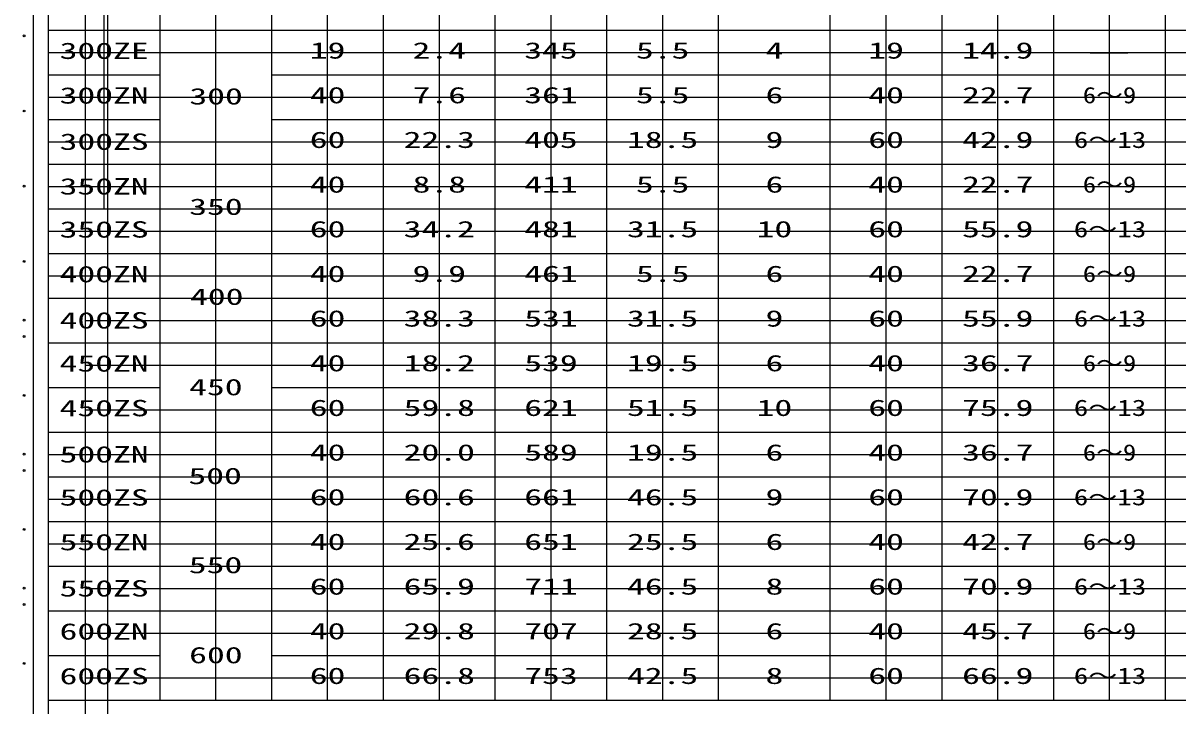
# Model space of a CAD drawing. Units: millimetres on the paper. Extents: x -420 to 420, y -297 to 297.
# Drawn here: x 136.8 to 291.8, y -69 to 22.7 of the extents above; entities that cross this region are included whole.
import ezdxf
from ezdxf.enums import TextEntityAlignment as Align

# ---------------------------------------------------------------- set-up
doc = ezdxf.new("R2010")
doc.units = ezdxf.units.MM
for name, color, linetype in [('0-0', 7, 'Continuous'), ('0-3_HOJO', 6, 'Continuous'), ('0-4_HWAKU', 7, 'Continuous'), ('0-7_MOJI', 7, 'Continuous'), ('0-A_WAKU', 7, 'Continuous'), ('0-E_ZUWAKU', 7, 'Continuous')]:
    doc.layers.add(name, color=color, linetype=linetype)
doc.styles.add('ＭＳ ゴシック', font='')
doc.styles.get('ＭＳ ゴシック').set_extended_font_data('MS Gothic')

msp = doc.modelspace()

# ---------------------------------------------------------------- linework, layer by layer
at = {"layer": '0-0'}
msp.add_line((245.167, -68.2), (245.167, 191.8), dxfattribs=at)
at = {"layer": '0-3_HOJO'}
for p, q in [((138.167, -256.5), (138.167, 249.8)), ((140.167, -256.5), (140.167, 239.8)), ((145.167, -256.5), (145.167, 239.8)), ((148.167, -256.5), (148.167, 239.8)), ((147.667, -2.2), (147.667, 174.8)), ((162.667, -68.2), (162.667, 174.8)), ((177.667, -68.2), (177.667, 174.8)), ((192.667, -68.2), (192.667, 174.8)), ((207.667, -68.2), (207.667, 174.8)), ((222.667, -68.2), (222.667, 174.8)), ((252.667, -68.2), (252.667, 174.8)), ((267.667, -68.2), (267.667, 174.8)), ((282.667, -68.2), (282.667, 174.8)), ((140.167, 18.8), (380.167, 18.8)), ((140.167, 12.8), (380.167, 12.8)), ((140.167, 6.8), (380.167, 6.8)), ((140.167, 3.8), (380.167, 3.8)), ((140.167, 0.8), (380.167, 0.8)), ((140.167, -2.2), (380.167, -2.2)), ((140.167, -5.2), (380.167, -5.2)), ((140.167, -8.2), (380.167, -8.2)), ((140.167, -11.2), (380.167, -11.2)), ((140.167, -14.2), (380.167, -14.2)), ((145.167, -17.2), (370.167, -17.2)), ((145.167, -20.2), (370.167, -20.2)), ((145.167, -23.2), (370.167, -23.2)), ((145.167, -29.2), (370.167, -29.2)), ((140.167, -35.2), (380.167, -35.2)), ((140.167, -38.2), (380.167, -38.2)), ((140.167, -41.2), (380.167, -41.2)), ((140.167, -44.2), (380.167, -44.2)), ((140.167, -47.2), (380.167, -47.2)), ((140.167, -50.2), (380.167, -50.2)), ((145.167, -53.2), (370.167, -53.2)), ((145.167, -56.2), (370.167, -56.2)), ((145.167, -59.2), (370.167, -59.2)), ((145.167, -65.2), (370.167, -65.2))]:
    msp.add_line(p, q, dxfattribs=at)
at = {"layer": '0-4_HWAKU'}
for p, q in [((140.167, -68.2), (140.167, 191.8)), ((155.167, -68.2), (155.167, 191.8)), ((170.167, -68.2), (170.167, 191.8)), ((185.167, -68.2), (185.167, 191.8)), ((200.167, -68.2), (200.167, 191.8)), ((215.167, -68.2), (215.167, 191.8)), ((230.167, -68.2), (230.167, 191.8)), ((260.167, -68.2), (260.167, 191.8)), ((290.167, -68.2), (290.167, 181.8)), ((140.167, 21.8), (395.167, 21.8)), ((280.058, 18.744), (285.129, 18.744)), ((140.167, 15.8), (155.167, 15.8)), ((170.167, 15.8), (395.167, 15.8)), ((140.167, 9.8), (155.167, 9.8)), ((170.167, 9.8), (395.167, 9.8)), ((140.167, 3.8), (155.167, 3.8)), ((155.167, 3.8), (395.167, 3.8)), ((140.167, -2.2), (155.167, -2.2)), ((170.167, -2.2), (395.167, -2.2)), ((140.167, -8.2), (170.167, -8.2)), ((170.167, -8.2), (395.167, -8.2)), ((140.167, -14.2), (155.167, -14.2)), ((170.167, -14.2), (395.167, -14.2)), ((140.167, -20.2), (395.167, -20.2)), ((140.167, -26.2), (155.167, -26.2)), ((170.167, -26.2), (395.167, -26.2)), ((140.167, -32.2), (170.167, -32.2)), ((140.167, -32.2), (395.167, -32.2)), ((215.167, -32.2), (290.167, -32.2)), ((140.167, -38.2), (155.167, -38.2)), ((170.167, -38.2), (395.167, -38.2)), ((140.167, -44.2), (170.167, -44.2)), ((170.167, -44.2), (395.167, -44.2)), ((140.167, -50.2), (155.167, -50.2)), ((170.167, -50.2), (395.167, -50.2)), ((140.167, -56.2), (395.167, -56.2)), ((140.167, -62.2), (155.167, -62.2)), ((170.167, -62.2), (395.167, -62.2)), ((140.167, -68.2), (170.167, -68.2)), ((140.167, -68.2), (395.167, -68.2)), ((215.167, -68.2), (290.167, -68.2))]:
    msp.add_line(p, q, dxfattribs=at)
at = {"layer": '0-A_WAKU'}
msp.add_line((275.167, -68.2), (275.167, 191.8), dxfattribs=at)
at = {"layer": '0-E_ZUWAKU'}
for centre in [(136.894, 21.025), (136.894, 10.925), (136.894, 0.825), (136.894, -9.275), (136.894, -17.175), (136.894, -19.375), (136.894, -27.275), (136.894, -35.175), (136.894, -37.375), (136.894, -45.275), (136.894, -53.175), (136.894, -55.375), (136.894, -63.275)]:
    msp.add_circle(centre, 0.125, dxfattribs=at)

# ---------------------------------------------------------------- texts
at = {"layer": '0-7_MOJI', "style": 'ＭＳ ゴシック'}
for s, width, p in [('300ZE', 1.6, (141.667, 17.257)), ('19', 1.6, (175.267, 17.3)), ('2.4', 1.6, (189.067, 17.3)), ('345', 1.6, (204.067, 17.3)), ('5.5', 1.6, (219.067, 17.3)), ('4', 1.6, (236.467, 17.3)), ('19', 1.6, (250.267, 17.3)), ('14.9', 1.6, (262.867, 17.3)), ('300ZN', 1.6, (141.667, 11.257)), ('300', 1.6, (159.097, 11.142)), ('40', 1.6, (175.267, 11.3)), ('7.6', 1.6, (189.067, 11.3)), ('361', 1.6, (204.067, 11.3)), ('5.5', 1.6, (219.067, 11.3)), ('6', 1.6, (236.467, 11.3)), ('40', 1.6, (250.267, 11.3)), ('22.7', 1.6, (262.867, 11.3)), ('6～9', 1.2, (279.067, 11.3)), ('300ZS', 1.6, (141.667, 5.045)), ('60', 1.6, (175.267, 5.3)), ('22.3', 1.6, (187.867, 5.3)), ('405', 1.6, (204.067, 5.3)), ('18.5', 1.6, (217.867, 5.3)), ('9', 1.6, (236.467, 5.3)), ('60', 1.6, (250.267, 5.3)), ('42.9', 1.6, (262.867, 5.3)), ('6～13', 1.3, (277.867, 5.3)), ('350ZN', 1.6, (141.667, -0.955)), ('40', 1.6, (175.267, -0.7)), ('8.8', 1.6, (189.067, -0.7)), ('411', 1.6, (204.067, -0.7)), ('5.5', 1.6, (219.067, -0.7)), ('6', 1.6, (236.467, -0.7)), ('40', 1.6, (250.267, -0.7)), ('22.7', 1.6, (262.867, -0.7)), ('6～9', 1.2, (279.067, -0.7)), ('350', 1.6, (159.077, -3.69)), ('350ZS', 1.6, (141.667, -6.743)), ('60', 1.6, (175.267, -6.7)), ('34.2', 1.6, (187.867, -6.7)), ('481', 1.6, (204.067, -6.7)), ('31.5', 1.6, (217.867, -6.7)), ('10', 1.6, (235.267, -6.7)), ('60', 1.6, (250.267, -6.7)), ('55.9', 1.6, (262.867, -6.7)), ('6～13', 1.3, (277.867, -6.7)), ('400ZN', 1.6, (141.667, -12.743)), ('40', 1.6, (175.267, -12.7)), ('9.9', 1.6, (189.067, -12.7)), ('461', 1.6, (204.067, -12.7)), ('5.5', 1.6, (219.067, -12.7)), ('6', 1.6, (236.467, -12.7)), ('40', 1.6, (250.267, -12.7)), ('22.7', 1.6, (262.867, -12.7)), ('6～9', 1.2, (279.067, -12.7)), ('400', 1.6, (159.183, -15.777)), ('400ZS', 1.6, (141.667, -18.955)), ('60', 1.6, (175.267, -18.7)), ('38.3', 1.6, (187.867, -18.7)), ('531', 1.6, (204.067, -18.7)), ('31.5', 1.6, (217.867, -18.7)), ('9', 1.6, (236.467, -18.7)), ('60', 1.6, (250.267, -18.7)), ('55.9', 1.6, (262.867, -18.7)), ('6～13', 1.3, (277.867, -18.7)), ('450ZN', 1.6, (141.667, -24.743)), ('40', 1.6, (175.267, -24.7)), ('18.2', 1.6, (187.867, -24.7)), ('539', 1.6, (204.067, -24.7)), ('19.5', 1.6, (217.867, -24.7)), ('6', 1.6, (236.467, -24.7)), ('40', 1.6, (250.267, -24.7)), ('36.7', 1.6, (262.867, -24.7)), ('6～9', 1.2, (279.067, -24.7)), ('450', 1.6, (159.067, -27.919)), ('450ZS', 1.6, (141.667, -30.743)), ('60', 1.6, (175.267, -30.7)), ('59.8', 1.6, (187.867, -30.7)), ('621', 1.6, (204.067, -30.7)), ('51.5', 1.6, (217.867, -30.7)), ('10', 1.6, (235.267, -30.7)), ('60', 1.6, (250.267, -30.7)), ('75.9', 1.6, (262.867, -30.7)), ('6～13', 1.3, (277.867, -30.7)), ('500ZN', 1.6, (141.667, -36.955)), ('40', 1.6, (175.267, -36.7)), ('20.0', 1.6, (187.867, -36.7)), ('589', 1.6, (204.067, -36.7)), ('19.5', 1.6, (217.867, -36.7)), ('6', 1.6, (236.467, -36.7)), ('40', 1.6, (250.267, -36.7)), ('36.7', 1.6, (262.867, -36.7)), ('6～9', 1.2, (279.067, -36.7)), ('500', 1.6, (158.968, -39.853)), ('500ZS', 1.6, (141.667, -42.743)), ('60', 1.6, (175.267, -42.7)), ('60.6', 1.6, (187.867, -42.7)), ('661', 1.6, (204.067, -42.7)), ('46.5', 1.6, (217.867, -42.7)), ('9', 1.6, (236.467, -42.7)), ('60', 1.6, (250.267, -42.7)), ('70.9', 1.6, (262.867, -42.7)), ('6～13', 1.3, (277.867, -42.7)), ('550ZN', 1.6, (141.667, -48.743)), ('40', 1.6, (175.267, -48.7)), ('25.6', 1.6, (187.867, -48.7)), ('651', 1.6, (204.067, -48.7)), ('25.5', 1.6, (217.867, -48.7)), ('6', 1.6, (236.467, -48.7)), ('40', 1.6, (250.267, -48.7)), ('42.7', 1.6, (262.867, -48.7)), ('6～9', 1.2, (279.067, -48.7)), ('550', 1.6, (159.023, -51.823)), ('550ZS', 1.6, (141.667, -54.955)), ('60', 1.6, (175.267, -54.7)), ('65.9', 1.6, (187.867, -54.7)), ('711', 1.6, (204.067, -54.7)), ('46.5', 1.6, (217.867, -54.7)), ('8', 1.6, (236.467, -54.7)), ('60', 1.6, (250.267, -54.7)), ('70.9', 1.6, (262.867, -54.7)), ('6～13', 1.3, (277.867, -54.7)), ('600ZN', 1.6, (141.667, -60.743)), ('40', 1.6, (175.267, -60.7)), ('29.8', 1.6, (187.867, -60.7)), ('707', 1.6, (204.067, -60.7)), ('28.5', 1.6, (217.867, -60.7)), ('6', 1.6, (236.467, -60.7)), ('40', 1.6, (250.267, -60.7)), ('45.7', 1.6, (262.867, -60.7)), ('6～9', 1.2, (279.067, -60.7)), ('600', 1.6, (159.067, -63.919)), ('600ZS', 1.6, (141.667, -66.743)), ('60', 1.6, (175.267, -66.7)), ('66.8', 1.6, (187.867, -66.7)), ('753', 1.6, (204.067, -66.7)), ('42.5', 1.6, (217.867, -66.7)), ('8', 1.6, (236.467, -66.7)), ('60', 1.6, (250.267, -66.7)), ('66.9', 1.6, (262.867, -66.7)), ('6～13', 1.3, (277.867, -66.7))]:
    msp.add_text(s, height=2.199, dxfattribs=dict(at, width=width)).set_placement(p, align=Align.BOTTOM_LEFT)

doc.saveas('drawing.dxf')
